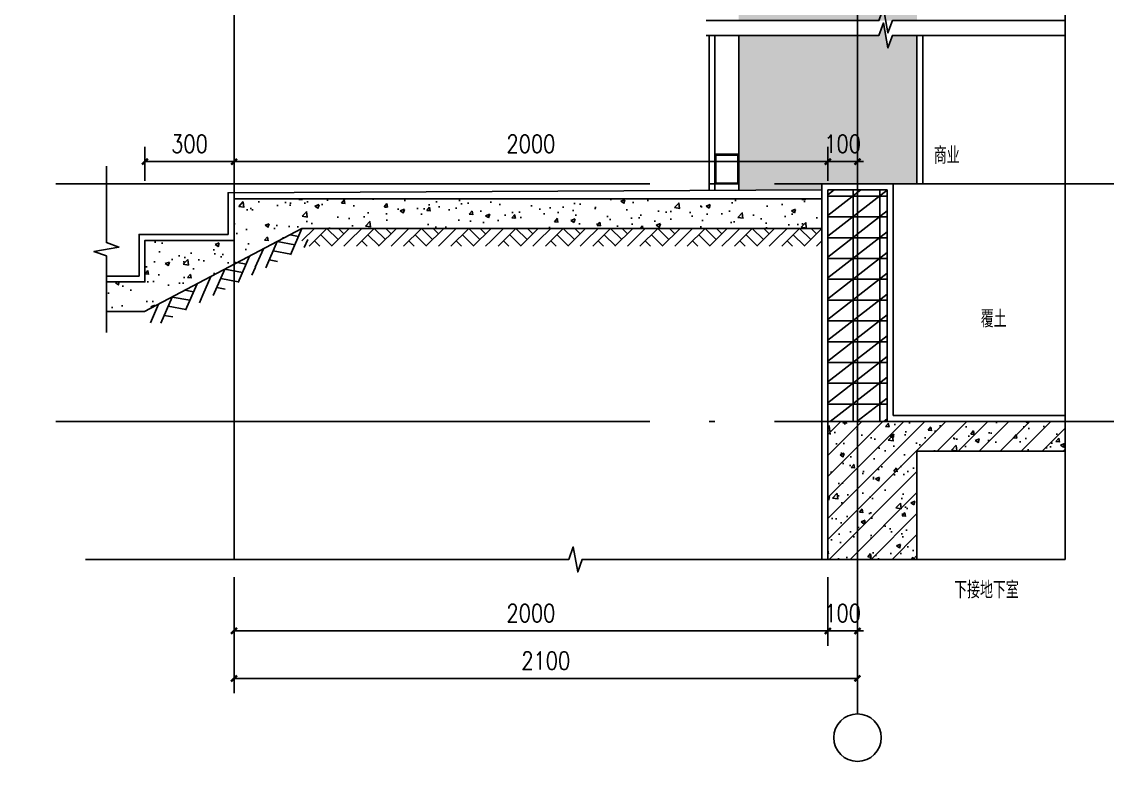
# Model space of a CAD drawing. Extents: x 718358 to 1668613, y -348838 to -159582.
# Drawn here: x 879909 to 883566, y -347046 to -344513 of the extents above; entities that cross this region are included whole.
import ezdxf
from ezdxf.enums import TextEntityAlignment as Align

# ---------------------------------------------------------------- set-up
doc = ezdxf.new("R2010")
doc.units = 0
doc.header["$LTSCALE"] = 1000
doc.linetypes.add('DOTE', pattern=[2.42, 2, -0.2, 0.02, -0.2])
for name, color, linetype in [('AXIS_TEXT', 7, 'Continuous'), ('建-可见线', 7, 'Continuous'), ('建-图例填充', 251, 'Continuous'), ('建-墙体', 2, 'Continuous'), ('建-尺寸', 73, 'Continuous'), ('建-房间名', 7, 'Continuous'), ('建-柱子', 6, 'Continuous'), ('建-符号', 3, 'Continuous'), ('建-轴标', 3, 'Continuous'), ('建-轴网', 14, 'DOTE')]:
    doc.layers.add(name, color=color, linetype=linetype)
doc.styles.add('_TCH_SPACE', font='gt单线西文.shx', dxfattribs={"width": 0.8, "height": 5, "bigfont": 'gt单线中文.shx'})
doc.styles.add('COMPLEX', font='COMPLEX')
doc.styles.add('DIM_FONT', font='SIMPLEX.shx', dxfattribs={"width": 0.8, "bigfont": 'GBCBIG.shx'})
doc.dimstyles.new('DIMN20', dxfattribs={"dimscale": 0.2, "dimtxt": 300, "dimasz": 100, "dimexe": 250, "dimexo": 300, "dimgap": 150, "dimtad": 1, "dimdec": 0, "dimzin": 0, "dimdsep": 46, "dimtxsty": 'DIM_FONT', "dimblk": 'ARCHTICK', "dimcen": 0.09, "dimdle": 1, "dimclrt": 7, "dimazin": 2, "dimtfac": 1, "dimtdec": 0, "dimtix": 1, "dimtmove": 2, "dimatfit": 3, "dimldrblk": 'ARCHTICK', "dimfxl": 1, "dimtolj": 1, "dimtzin": 0, "dimarcsym": 0})
pattern_1 = [(45, (0, 0), (-35.355339, 35.355339), []), (50, (0, 0), (143.452037, -12.550427), [15, -165]), (355, (0, 0), (-27.750267, 150.438427), [12, -132]), (100.4514, (11.95, -1.05), (115.701876, 137.887908), [12.748038, -140.228422]), (46.1842, (0, 40), (213.44821, -33.103803), [22.5, -247.5]), (96.6356, (17.79, 37.24), (186.93254, 194.823574), [19.12206, -210.3426]), (351.1842, (0, 40), (186.93239, 194.82372), [18, -198]), (21, (20, 30), (119.38141, -80.523778), [15, -165]), (326, (20, 30), (48.663066, 145.03001), [12, -132]), (71.4514, (29.95, 23.29), (168.044526, 64.5061), [12.748038, -140.228422]), (37.5, (0, 0), (2.431971, 66.5787708), [0, -130.4, 0, -134, 0, -132.5]), (7.5, (0, 0), (52.6139075, 78.8823424), [0, -76.4, 0, -127.4, 0, -50.5]), (327.5, (-44.6, 0), (106.7644872, -4.5109743), [0, -50, 0, -156, 0, -207]), (317.5, (-64.6, 0), (116.637234, 20.0209965), [0, -65, 0, -103.6, 0, -147])]

# ---------------------------------------------------------------- blocks, each defined once
blk = doc.blocks.new('_AXISO')
blk.add_circle((0, 0), 0.5)
at = {"layer": 'AXIS_TEXT', "style": 'COMPLEX', "width": 1.041667}
blk.add_attdef('A', text='', height=0.56, dxfattribs=at).set_placement((-0.25, -0.28), (0.25, -0.28), align=Align.FIT)
blk = doc.blocks.new('_ArchTick')
at = {"color": 0, "linetype": 'ByBlock', "const_width": 0.4}
blk.add_lwpolyline([(-0.5, -0.5), (0.5, 0.5)], dxfattribs=at)
blk = doc.blocks.new('*D1615')
at = {"layer": 'Defpoints', "color": 0, "transparency": 16777216}
for p in [(880624.5, -346322.9), (882724.5, -346322.9), (882724.5, -346723.6)]:
    blk.add_point(p, dxfattribs=at)
at = {"layer": '建-轴标', "color": 0, "lineweight": -2, "transparency": 16777216}
for p, q in [((880624.5, -346382.9), (880624.5, -346773.6)), ((882724.5, -346382.9), (882724.5, -346773.6)), ((880624.3, -346723.6), (882724.7, -346723.6))]:
    blk.add_line(p, q, dxfattribs=at)
at = {"layer": '建-轴标', "color": 0, "lineweight": -2, "transparency": 16777216, "xscale": 20, "yscale": 20, "zscale": 20, "rotation": 180}
blk.add_blockref('_ArchTick', (880624.5, -346723.6), dxfattribs=at)
at = {"layer": '建-轴标', "color": 0, "lineweight": -2, "transparency": 16777216, "xscale": 20, "yscale": 20, "zscale": 20}
blk.add_blockref('_ArchTick', (882724.5, -346723.6), dxfattribs=at)
at = {"layer": '建-轴标', "color": 7, "transparency": 16777216, "insert": (881674.5, -346663.6), "char_height": 60, "attachment_point": 5, "style": 'DIM_FONT'}
blk.add_mtext('\\A1;2100', dxfattribs=at)
blk = doc.blocks.new('*D1616')
at = {"layer": 'Defpoints', "color": 0, "transparency": 16777216}
for p in [(882624.5, -346322.9), (882724.5, -346322.9), (882724.5, -346563.6)]:
    blk.add_point(p, dxfattribs=at)
at = {"layer": '建-尺寸', "color": 0, "lineweight": -2, "transparency": 16777216}
for p, q in [((882624.5, -346382.9), (882624.5, -346613.6)), ((882724.5, -346382.9), (882724.5, -346613.6)), ((882624.5, -346563.6), (882604.5, -346563.6)), ((882624.5, -346563.6), (882724.5, -346563.6)), ((882724.5, -346563.6), (882744.5, -346563.6))]:
    blk.add_line(p, q, dxfattribs=at)
at = {"layer": '建-尺寸', "color": 0, "lineweight": -2, "transparency": 16777216, "xscale": 20, "yscale": 20, "zscale": 20}
blk.add_blockref('_ArchTick', (882624.5, -346563.6), dxfattribs=at)
at = {"layer": '建-尺寸', "color": 0, "lineweight": -2, "transparency": 16777216, "xscale": 20, "yscale": 20, "zscale": 20, "rotation": 180}
blk.add_blockref('_ArchTick', (882724.5, -346563.6), dxfattribs=at)
at = {"layer": '建-尺寸', "color": 7, "transparency": 16777216, "insert": (882674.5, -346503.6), "char_height": 60, "attachment_point": 5, "style": 'DIM_FONT'}
blk.add_mtext('\\A1;100', dxfattribs=at)
blk = doc.blocks.new('*D1617')
at = {"layer": 'Defpoints', "color": 0, "transparency": 16777216}
for p in [(880624.5, -346322.9), (882624.5, -346322.9), (882624.5, -346563.6)]:
    blk.add_point(p, dxfattribs=at)
at = {"layer": '建-尺寸', "color": 0, "lineweight": -2, "transparency": 16777216}
for p, q in [((880624.5, -346382.9), (880624.5, -346613.6)), ((882624.5, -346382.9), (882624.5, -346613.6)), ((880624.3, -346563.6), (882624.7, -346563.6))]:
    blk.add_line(p, q, dxfattribs=at)
at = {"layer": '建-尺寸', "color": 0, "lineweight": -2, "transparency": 16777216, "xscale": 20, "yscale": 20, "zscale": 20, "rotation": 180}
blk.add_blockref('_ArchTick', (880624.5, -346563.6), dxfattribs=at)
at = {"layer": '建-尺寸', "color": 0, "lineweight": -2, "transparency": 16777216, "xscale": 20, "yscale": 20, "zscale": 20}
blk.add_blockref('_ArchTick', (882624.5, -346563.6), dxfattribs=at)
at = {"layer": '建-尺寸', "color": 7, "transparency": 16777216, "insert": (881624.5, -346503.6), "char_height": 60, "attachment_point": 5, "style": 'DIM_FONT'}
blk.add_mtext('\\A1;2000', dxfattribs=at)
blk = doc.blocks.new('$LinePat$素土夯实')
at = {"color": 0}
for p, q in [((0, -210), (210, 0)), ((120, -300), (420, 0)), ((420, 0), (608, -188)), ((495, -300), (795, 0)), ((615, 0), (705, -90)), ((315, -105), (502, -293)), ((210, -210), (300, -300)), ((705, -300), (795, -210))]:
    blk.add_line(p, q, dxfattribs=at)
blk = doc.blocks.new('*D3409')
at = {"layer": 'Defpoints', "color": 0, "transparency": 16777216}
for p in [(880624.5, -344984), (880324.5, -345108.9), (880624.5, -345108.9)]:
    blk.add_point(p, dxfattribs=at)
at = {"layer": '建-尺寸', "color": 0, "lineweight": -2, "transparency": 16777216}
for p, q in [((880324.5, -345048.9), (880324.5, -344934)), ((880624.5, -345048.9), (880624.5, -344934)), ((880324.3, -344984), (880624.7, -344984))]:
    blk.add_line(p, q, dxfattribs=at)
at = {"layer": '建-尺寸', "color": 0, "lineweight": -2, "transparency": 16777216, "xscale": 20, "yscale": 20, "zscale": 20, "rotation": 180}
blk.add_blockref('_ArchTick', (880324.5, -344984), dxfattribs=at)
at = {"layer": '建-尺寸', "color": 0, "lineweight": -2, "transparency": 16777216, "xscale": 20, "yscale": 20, "zscale": 20}
blk.add_blockref('_ArchTick', (880624.5, -344984), dxfattribs=at)
at = {"layer": '建-尺寸', "color": 7, "transparency": 16777216, "insert": (880474.5, -344924), "char_height": 60, "attachment_point": 5, "style": 'DIM_FONT'}
blk.add_mtext('\\A1;300', dxfattribs=at)
blk = doc.blocks.new('*D3410')
at = {"layer": 'Defpoints', "color": 0, "transparency": 16777216}
for p in [(882624.5, -344984), (880624.5, -345108.9), (882624.5, -345108.9)]:
    blk.add_point(p, dxfattribs=at)
at = {"layer": '建-尺寸', "color": 0, "lineweight": -2, "transparency": 16777216}
for p, q in [((880624.5, -345048.9), (880624.5, -344934)), ((882624.5, -345048.9), (882624.5, -344934)), ((880624.3, -344984), (882624.7, -344984))]:
    blk.add_line(p, q, dxfattribs=at)
at = {"layer": '建-尺寸', "color": 0, "lineweight": -2, "transparency": 16777216, "xscale": 20, "yscale": 20, "zscale": 20, "rotation": 180}
blk.add_blockref('_ArchTick', (880624.5, -344984), dxfattribs=at)
at = {"layer": '建-尺寸', "color": 0, "lineweight": -2, "transparency": 16777216, "xscale": 20, "yscale": 20, "zscale": 20}
blk.add_blockref('_ArchTick', (882624.5, -344984), dxfattribs=at)
at = {"layer": '建-尺寸', "color": 7, "transparency": 16777216, "insert": (881624.5, -344924), "char_height": 60, "attachment_point": 5, "style": 'DIM_FONT'}
blk.add_mtext('\\A1;2000', dxfattribs=at)
blk = doc.blocks.new('*D3411')
at = {"layer": 'Defpoints', "color": 0, "transparency": 16777216}
for p in [(882724.5, -344984), (882624.5, -345108.9), (882724.5, -345108.9)]:
    blk.add_point(p, dxfattribs=at)
at = {"layer": '建-尺寸', "color": 0, "lineweight": -2, "transparency": 16777216}
for p, q in [((882624.5, -345048.9), (882624.5, -344934)), ((882724.5, -345048.9), (882724.5, -344934)), ((882624.5, -344984), (882604.5, -344984)), ((882624.5, -344984), (882724.5, -344984)), ((882724.5, -344984), (882744.5, -344984))]:
    blk.add_line(p, q, dxfattribs=at)
at = {"layer": '建-尺寸', "color": 0, "lineweight": -2, "transparency": 16777216, "xscale": 20, "yscale": 20, "zscale": 20}
blk.add_blockref('_ArchTick', (882624.5, -344984), dxfattribs=at)
at = {"layer": '建-尺寸', "color": 0, "lineweight": -2, "transparency": 16777216, "xscale": 20, "yscale": 20, "zscale": 20, "rotation": 180}
blk.add_blockref('_ArchTick', (882724.5, -344984), dxfattribs=at)
at = {"layer": '建-尺寸', "color": 7, "transparency": 16777216, "insert": (882674.5, -344924), "char_height": 60, "attachment_point": 5, "style": 'DIM_FONT'}
blk.add_mtext('\\A1;100', dxfattribs=at)

msp = doc.modelspace()

# ---------------------------------------------------------------- hatches: boundary and pattern name
at = {"layer": '建-图例填充'}
h = msp.add_hatch(dxfattribs=at)
h.set_pattern_fill('钢筋混凝土', color=256, scale=20, style=0)
h.set_pattern_definition(pattern_1)
h.paths.add_polyline_path([(880374.5, -338857.1), (880332.8, -338855.7), (880374.5, -338854.2), (880374.5, -338808.9), (880224.5, -338808.9), (880224.5, -339298.9), (880374.5, -339298.9)])
h.paths.add_polyline_path([(882924.5, -342108.9), (882324.5, -342108.9), (882324.5, -342158.9), (882924.5, -342158.9)])
h.paths.add_polyline_path([(882924.5, -344558.9), (882841.9, -344558.9), (882827, -344600.9), (882812.2, -344516.9), (882796.9, -344558.9), (882324.5, -344558.9), (882324.5, -345080.3), (882604.5, -345078.9), (882604.5, -345058.9), (882844.5, -345058.9), (882924.5, -345058.9)])
h.paths.add_polyline_path([(880374.5, -339357.1), (880332.8, -339355.7), (880374.5, -339354.2), (880374.5, -339308.9), (880224.5, -339308.9), (880224.5, -340358.9), (880524.5, -340358.9), (880524.5, -340958.9), (880224.5, -340958.9), (880224.5, -341058.9), (880724.5, -341058.9), (880724.5, -340358.9), (882324.5, -340358.9), (882324.5, -341558.9), (882924.5, -341558.9), (882924.5, -340358.9), (883424.5, -340358.9), (883424.5, -340258.9), (880374.5, -340258.9)])
h.paths.add_polyline_path([(882924.5, -341608.9), (882324.5, -341608.9), (882324.5, -342108.9), (882924.5, -342108.9)])
h.paths.add_polyline_path([(882924.5, -342258.9), (883424.5, -342258.9), (883424.5, -342158.9), (880224.5, -342158.9), (880224.5, -342258.9), (880524.5, -342258.9), (880524.5, -342858.9), (880224.5, -342858.9), (880224.5, -342958.9), (880724.5, -342958.9), (880724.5, -342258.9), (882324.5, -342258.9), (882324.5, -342358.9), (882324.5, -343458.9), (882796.9, -343458.9), (882812.2, -343416.9), (882827, -343500.9), (882841.9, -343458.9), (882924.5, -343458.9)])
h.paths.add_polyline_path([(874554.6, -342043.7), (874593.4, -342043.7), (874593.4, -341957.7), (874554.6, -341957.7)], flags=9)
h.paths.add_polyline_path([(874480.6, -342048.9), (874564.3, -342048.9), (874564.3, -341946.9), (874480.6, -341946.9)], flags=9)
h.paths.add_polyline_path([(874435, -342043.7), (874474.3, -342043.7), (874474.3, -341957.7), (874435, -341957.7)], flags=9)
h.paths.add_polyline_path([(874197.5, -342043.7), (874413.6, -342043.7), (874413.6, -341949.2), (874197.5, -341949.2)], flags=9)
h.paths.add_polyline_path([(874406.5, -339695.9), (874775, -339695.9), (874775, -339580.6), (874406.5, -339580.6)], flags=9)
h.paths.add_polyline_path([(874167.7, -339693.7), (874420, -339693.7), (874420, -339599.2), (874167.7, -339599.2)], flags=9)
h.paths.add_polyline_path([(873845.4, -343678.9), (873845.4, -343488.9), (873935.4, -343488.9), (873935.4, -343678.9)], flags=9)
h.paths.add_polyline_path([(873855.4, -340653.9), (873855.4, -340463.9), (873945.4, -340463.9), (873945.4, -340653.9)], flags=9)
h.paths.add_polyline_path([(873845.4, -339360.7), (873845.4, -339207.2), (873935.4, -339207.2), (873935.4, -339360.7)], flags=9)
h.paths.add_polyline_path([(876253.6, -342056.7), (876390, -342056.7), (876390, -341955.8), (876253.6, -341955.8)], flags=9)
h.paths.add_polyline_path([(876974.9, -338603.7), (877219.2, -338603.7), (877219.2, -338504.5), (876974.9, -338504.5)], flags=9)
h.paths.add_polyline_path([(879581.7, -342040.4), (879620.4, -342040.4), (879620.4, -341954.4), (879581.7, -341954.4)], flags=9)
h.paths.add_polyline_path([(879507.6, -342045.5), (879591.4, -342045.5), (879591.4, -341943.5), (879507.6, -341943.5)], flags=9)
h.paths.add_polyline_path([(879462.1, -342040.4), (879501.3, -342040.4), (879501.3, -341954.4), (879462.1, -341954.4)], flags=9)
h.paths.add_polyline_path([(879224.6, -342043.7), (879440.6, -342043.7), (879440.6, -341949.2), (879224.6, -341949.2)], flags=9)
h.paths.add_polyline_path([(879433.5, -339294.6), (879802, -339294.6), (879802, -339179.4), (879433.5, -339179.4)], flags=9)
h.paths.add_polyline_path([(879194.7, -339293.7), (879447, -339293.7), (879447, -339199.2), (879194.7, -339199.2)], flags=9)
h.paths.add_polyline_path([(878872.4, -343728.9), (878872.4, -343538.9), (878962.4, -343538.9), (878962.4, -343728.9)], flags=9)
h.paths.add_polyline_path([(878872.4, -340853.9), (878872.4, -340663.9), (878962.4, -340663.9), (878962.4, -340853.9)], flags=9)
h.paths.add_polyline_path([(878872.4, -338960.7), (878872.4, -338807.2), (878962.4, -338807.2), (878962.4, -338960.7)], flags=9)
h.paths.add_polyline_path([(876721.9, -338684.2), (876834.4, -338684.2), (876834.4, -338589.7), (876721.9, -338589.7)], flags=9)
h.paths.add_polyline_path([(876869, -341145.8), (877119.2, -341145.8), (877119.2, -341040.8), (876869, -341040.8)], flags=9)
h.paths.add_polyline_path([(876914.7, -341032), (877119, -341032), (877119, -340937.5), (876914.7, -340937.5)], flags=9)
h.paths.add_polyline_path([(876744.1, -341032.9), (876938.6, -341032.9), (876938.6, -340929.6), (876744.1, -340929.6)], flags=9)
h.paths.add_polyline_path([(876533.4, -341032), (876765.4, -341032), (876765.4, -340937.5), (876533.4, -340937.5)], flags=9)
h.paths.add_polyline_path([(876475.4, -341028.1), (876553.6, -341028.1), (876553.6, -340933.9), (876475.4, -340933.9)], flags=9)
h.paths.add_polyline_path([(876434.7, -341032), (876496.1, -341032), (876496.1, -340937.5), (876434.7, -340937.5)], flags=9)
h.paths.add_polyline_path([(876634.5, -343467.4), (877220.7, -343467.4), (877220.7, -343362.4), (876634.5, -343362.4)], flags=9)
h.paths.add_polyline_path([(876632.7, -343355.4), (876827.8, -343355.4), (876827.8, -343250.4), (876632.7, -343250.4)], flags=9)
h.paths.add_polyline_path([(875799.6, -341231.3), (877019.4, -341231.3), (877019.4, -341126.3), (875799.6, -341126.3)], flags=9)
h.paths.add_polyline_path([(881380.6, -342056.7), (881517, -342056.7), (881517, -341955.8), (881380.6, -341955.8)], flags=9)
h.paths.add_polyline_path([(882001.9, -340003.7), (882246.2, -340003.7), (882246.2, -339904.5), (882001.9, -339904.5)], flags=25)
h.paths.add_polyline_path([(884608.7, -342043.7), (884647.4, -342043.7), (884647.4, -341957.7), (884608.7, -341957.7)], flags=9)
h.paths.add_polyline_path([(884534.7, -342048.9), (884618.4, -342048.9), (884618.4, -341946.9), (884534.7, -341946.9)], flags=9)
h.paths.add_polyline_path([(884489.1, -342043.7), (884528.4, -342043.7), (884528.4, -341957.7), (884489.1, -341957.7)], flags=9)
h.paths.add_polyline_path([(884251.6, -342043.7), (884467.7, -342043.7), (884467.7, -341949.2), (884251.6, -341949.2)], flags=9)
h.paths.add_polyline_path([(884460.6, -340195.9), (884829.1, -340195.9), (884829.1, -340080.6), (884460.6, -340080.6)], flags=9)
h.paths.add_polyline_path([(884221.8, -340193.7), (884474.1, -340193.7), (884474.1, -340099.2), (884221.8, -340099.2)], flags=9)
h.paths.add_polyline_path([(883899.5, -343678.9), (883899.5, -343488.9), (883989.5, -343488.9), (883989.5, -343678.9)], flags=9)
h.paths.add_polyline_path([(883899.5, -341278.9), (883899.5, -341088.9), (883989.5, -341088.9), (883989.5, -341278.9)], flags=9)
h.paths.add_polyline_path([(883899.5, -340010.7), (883899.5, -339857.2), (883989.5, -339857.2), (883989.5, -340010.7)], flags=9)
h.paths.add_polyline_path([(883899.5, -339526.1), (883899.5, -339381.8), (883989.5, -339381.8), (883989.5, -339526.1)], flags=9)
h.paths.add_polyline_path([(881748.9, -339584.2), (881861.5, -339584.2), (881861.5, -339489.7), (881748.9, -339489.7)], flags=25)
h.paths.add_polyline_path([(884169.4, -348353.8), (884772.5, -348353.8), (884772.5, -348237.5), (884169.4, -348237.5)], flags=9)
h.paths.add_polyline_path([(885219.7, -348038.1), (885452.1, -348038.1), (885452.1, -347948.1), (885219.7, -347948.1)], flags=9)
h.paths.add_polyline_path([(884165.1, -348228.9), (884803.7, -348228.9), (884803.7, -348141), (884165.1, -348141)], flags=9)
h.paths.add_polyline_path([(884138.8, -348146.9), (884816.2, -348146.9), (884816.2, -348059), (884138.8, -348059)], flags=9)
h.paths.add_polyline_path([(885190.5, -347934.9), (885471.8, -347934.9), (885471.8, -347862.9), (885190.5, -347862.9)], flags=9)
h.paths.add_polyline_path([(884140, -347988.8), (884854.9, -347988.8), (884854.9, -347900.9), (884140, -347900.9)], flags=9)
h.paths.add_polyline_path([(883710.3, -348349.3), (884011.7, -348349.3), (884011.7, -348251), (883710.3, -348251)], flags=9)
h.paths.add_polyline_path([(881933.2, -348162.3), (882254.9, -348162.3), (882254.9, -348121.7), (881933.2, -348121.7)], flags=9)
h.paths.add_polyline_path([(885236.9, -348144), (885401.6, -348144), (885401.6, -348034.1), (885236.9, -348034.1)], flags=9)
h.paths.add_polyline_path([(885329.2, -348599.9), (885422.1, -348599.9), (885422.1, -348494.9), (885329.2, -348494.9)], flags=9)
h.paths.add_polyline_path([(885253, -348336.5), (885384.9, -348336.5), (885384.9, -348229.2), (885253, -348229.2)], flags=9)
h.paths.add_polyline_path([(880665.6, -348324.5), (880863.9, -348324.5), (880863.9, -348241.8), (880665.6, -348241.8)], flags=9)
h.paths.add_polyline_path([(880665.4, -348523), (880864.1, -348523), (880864.1, -348439.3), (880665.4, -348439.3)], flags=9)
h.paths.add_polyline_path([(880665.5, -348616.4), (880864, -348616.4), (880864, -348533), (880665.5, -348533)], flags=9)
h.paths.add_polyline_path([(881319.9, -348332.6), (881518.1, -348332.6), (881518.1, -348250.3), (881319.9, -348250.3)], flags=9)
h.paths.add_polyline_path([(881320, -348425.4), (881518, -348425.4), (881518, -348343.8), (881320, -348343.8)], flags=9)
h.paths.add_polyline_path([(880488, -348363.6), (880573.4, -348363.6), (880573.4, -348278.1), (880488, -348278.1)], flags=9)
h.paths.add_polyline_path([(880489.1, -348567.2), (880572.4, -348567.2), (880572.4, -348488), (880489.1, -348488)], flags=9)
h.paths.add_polyline_path([(880665.5, -348432), (880864, -348432), (880864, -348349), (880665.5, -348349)], flags=9)
h.paths.add_polyline_path([(882810.7, -348351.8), (883112.6, -348351.8), (883112.6, -348251.8), (882810.7, -348251.8)], flags=9)
h.paths.add_polyline_path([(882811.1, -348482.3), (883112.2, -348482.3), (883112.2, -348384.8), (882811.1, -348384.8)], flags=9)
h.paths.add_polyline_path([(882811.1, -348618.1), (883112.2, -348618.1), (883112.2, -348520.6), (882811.1, -348520.6)], flags=9)
h.paths.add_polyline_path([(881905.8, -348616.6), (882207.4, -348616.6), (882207.4, -348517.4), (881905.8, -348517.4)], flags=9)
h.paths.add_polyline_path([(881906.8, -348351), (882208.7, -348351), (882208.7, -348251), (881906.8, -348251)], flags=9)
h.paths.add_polyline_path([(881906.1, -348483.3), (882207.1, -348483.3), (882207.1, -348385.8), (881906.1, -348385.8)], flags=9)
h.paths.add_polyline_path([(882425.5, -348200.3), (882954.4, -348200.3), (882954.4, -348109.3), (882425.5, -348109.3)], flags=9)
h.paths.add_polyline_path([(882989.1, -348200.5), (883257.3, -348200.5), (883257.3, -348114.8), (882989.1, -348114.8)], flags=9)
h.paths.add_polyline_path([(882257.3, -348040.7), (883640.3, -348040.7), (883640.3, -347923.6), (882257.3, -347923.6)], flags=9)
h.paths.add_polyline_path([(882272.3, -348112.6), (883572.2, -348112.6), (883572.2, -348039.9), (882272.3, -348039.9)], flags=9)
h.paths.add_polyline_path([(884995.8, -348034.9), (885165.4, -348034.9), (885165.4, -347952.9), (884995.8, -347952.9)], flags=9)
h.paths.add_polyline_path([(884997.8, -348230), (885167.4, -348230), (885167.4, -348148), (884997.8, -348148)], flags=9)
h.paths.add_polyline_path([(884997.8, -348329.6), (885167.4, -348329.6), (885167.4, -348247.6), (884997.8, -348247.6)], flags=9)
h.paths.add_polyline_path([(884997.7, -348536.5), (885167.2, -348536.5), (885167.2, -348454.9), (884997.7, -348454.9)], flags=9)
h.paths.add_polyline_path([(884981.3, -347935.4), (885180, -347935.4), (885180, -347851.7), (884981.3, -347851.7)], flags=9)
h.paths.add_polyline_path([(883710.3, -348550.5), (884011.7, -348550.5), (884011.7, -348452.2), (883710.3, -348452.2)], flags=9)
h.paths.add_polyline_path([(883710.4, -348186.5), (884011.6, -348186.5), (884011.6, -348088.6), (883710.4, -348088.6)], flags=9)
h.paths.add_polyline_path([(883710.3, -347986.7), (884011.7, -347986.7), (884011.7, -347888.4), (883710.3, -347888.4)], flags=9)
h.paths.add_polyline_path([(884997.6, -348130.5), (885167.6, -348130.5), (885167.6, -348047.5), (884997.6, -348047.5)], flags=9)
h.paths.add_polyline_path([(881359.9, -343757.8), (881946.1, -343757.8), (881946.1, -343652.8), (881359.9, -343652.8)], flags=9)
h.paths.add_polyline_path([(881358.6, -343645.8), (881777.2, -343645.8), (881777.2, -343540.8), (881358.6, -343540.8)], flags=9)
h.paths.add_polyline_path([(874986.3, -340466), (875053, -340466), (875053, -340322), (874986.3, -340322)], flags=9)
h.paths.add_polyline_path([(874876.9, -340435.3), (875008.7, -340435.3), (875008.7, -340336.1), (874876.9, -340336.1)], flags=9)
h.paths.add_polyline_path([(874839.7, -340466), (874906.3, -340466), (874906.3, -340322), (874839.7, -340322)], flags=9)
h.paths.add_polyline_path([(874729.1, -340437.7), (874868.9, -340437.7), (874868.9, -340334.3), (874729.1, -340334.3)], flags=9)
h.paths.add_polyline_path([(879936.3, -343303), (880003, -343303), (880003, -343159), (879936.3, -343159)], flags=9)
h.paths.add_polyline_path([(879826.9, -343272.3), (879958.7, -343272.3), (879958.7, -343173.1), (879826.9, -343173.1)], flags=9)
h.paths.add_polyline_path([(879789.7, -343303), (879856.3, -343303), (879856.3, -343159), (879789.7, -343159)], flags=9)
h.paths.add_polyline_path([(879679.1, -343274.7), (879818.9, -343274.7), (879818.9, -343171.3), (879679.1, -343171.3)], flags=9)
h.paths.add_polyline_path([(885238.4, -348473.4), (885328.5, -348473.4), (885328.5, -348377.4), (885238.4, -348377.4)], flags=9)
h.paths.add_polyline_path([(885238.2, -348234), (885397.8, -348234), (885397.8, -348138), (885238.2, -348138)], flags=9)
h.paths.add_polyline_path([(884234.9, -348561.2), (884679.3, -348561.2), (884679.3, -348444), (884234.9, -348444)], flags=9)
h.paths.add_polyline_path([(882324.5, -344508.9), (882924.5, -344508.9), (882924.5, -343508.9), (882324.5, -343508.9)])
h = msp.add_hatch(dxfattribs=at)
h.set_pattern_fill('空心砖', color=256, scale=20, style=0)
h.set_pattern_definition([(0, (0, 0), (0, 70), []), (37.875, (80, 0), (-33.9230555, 43.6153314), []), (90, (80, 0), (-90, 6e-15), [])])
h.paths.add_polyline_path([(880324.5, -340358.9), (880224.5, -340358.9), (880224.5, -340958.9), (880324.5, -340958.9)])
h.paths.add_polyline_path([(880424.5, -341058.9), (880224.5, -341058.9), (880224.5, -341558.9), (880424.5, -341558.9)])
h.paths.add_polyline_path([(880424.5, -341608.9), (880224.5, -341608.9), (880224.5, -342158.9), (880424.5, -342158.9)])
h.paths.add_polyline_path([(880324.5, -342258.9), (880224.5, -342258.9), (880224.5, -342858.9), (880324.5, -342858.9)])
h.paths.add_polyline_path([(882824.5, -345078.9), (882624.5, -345078.9), (882624.5, -345858.9), (882824.5, -345858.9)])
h = msp.add_hatch(dxfattribs=at)
h.set_pattern_fill('混凝土', color=256, scale=20, style=0)
h.set_pattern_definition([(50, (0, 0), (143.452037, -12.550427), [15, -165]), (355, (0, 0), (-27.750267, 150.438427), [12, -132]), (100.4514, (11.95, -1.05), (115.701876, 137.887908), [12.748038, -140.228422]), (46.1842, (0, 40), (213.44821, -33.103803), [22.5, -247.5]), (96.6356, (17.79, 37.24), (186.93254, 194.823574), [19.12206, -210.3426]), (351.1842, (0, 40), (186.93239, 194.82372), [18, -198]), (21, (20, 30), (119.38141, -80.523778), [15, -165]), (326, (20, 30), (48.663066, 145.03001), [12, -132]), (71.4514, (29.95, 23.29), (168.044526, 64.5061), [12.748038, -140.228422]), (37.5, (0, 0), (2.431971, 66.5787708), [0, -130.4, 0, -134, 0, -132.5]), (7.5, (0, 0), (52.6139075, 78.8823424), [0, -76.4, 0, -127.4, 0, -50.5]), (327.5, (-44.6, 0), (106.7644872, -4.5109743), [0, -50, 0, -156, 0, -207]), (317.5, (-64.6, 0), (116.637234, 20.0209965), [0, -65, 0, -103.6, 0, -147])])
h.paths.add_polyline_path([(882604.5, -345208.9), (882604.5, -345108.9), (880624.5, -345108.9), (880624.5, -345248.9), (880324.5, -345248.9), (880324.5, -345388.9), (880194.5, -345388.9), (880194.5, -345488.9), (880323.3, -345488.9), (880853.3, -345208.9)])
h = msp.add_hatch(dxfattribs=at)
h.set_pattern_fill('钢筋混凝土', color=256, scale=20, style=0)
h.set_pattern_definition(pattern_1)
h.paths.add_polyline_path([(882924.5, -345958.9), (883424.5, -345958.9), (883424.5, -345858.9), (882624.5, -345858.9), (882624.5, -346322.9), (882924.5, -346322.9)])

# ---------------------------------------------------------------- linework, layer by layer
at = {"layer": '建-可见线'}
for p, q in [((882224.5, -344558.9), (882224.5, -345058.9)), ((882244.5, -344558.9), (882244.5, -345080.7)), ((882944.5, -344558.9), (882944.5, -345058.9)), ((882224.5, -345058.9), (882224.5, -345080.8)), ((882844.5, -345058.9), (882844.5, -345838.9)), ((882604.5, -345078.9), (882604.5, -346322.9)), ((882844.5, -345838.9), (883424.5, -345838.9))]:
    msp.add_line(p, q, dxfattribs=at)
for points in [[(882244.5, -344958.9), (882324.5, -344958.9), (882324.5, -345058.9), (882244.5, -345058.9)], [(882247.5, -344961.9), (882321.5, -344961.9), (882321.5, -345055.9), (882247.5, -345055.9)]]:
    msp.add_lwpolyline(points, close=True, dxfattribs=at)
msp.add_lwpolyline([(883424.5, -345058.9), (882844.5, -345058.9), (882844.5, -345058.9), (882604.5, -345058.9), (882604.5, -345078.9), (880604.5, -345088.9), (880604.5, -345228.9), (880304.5, -345228.9), (880304.5, -345368.9), (880194.5, -345368.9)], dxfattribs=at)
at = {"layer": '建-墙体'}
for p, q in [((882624.5, -345078.9), (882624.5, -345858.9)), ((882824.5, -345078.9), (882624.5, -345078.9)), ((882824.5, -345078.9), (882824.5, -345858.9)), ((882824.5, -345858.9), (882624.5, -345858.9))]:
    msp.add_line(p, q, dxfattribs=at)
for points in [[(882604.5, -345108.9), (880624.5, -345108.9), (880624.5, -345248.9), (880324.5, -345248.9), (880324.5, -345388.9), (880194.5, -345388.9)], [(880194.5, -345488.9), (880323.3, -345488.9), (880853.3, -345208.9), (882604.5, -345208.9)]]:
    msp.add_lwpolyline(points, dxfattribs=at)
at = {"layer": '建-柱子'}
for p, q in [((882324.5, -344558.9), (882324.5, -345080.4)), ((882924.5, -344558.9), (882924.5, -345058.9))]:
    msp.add_line(p, q, dxfattribs=at)
for points in [[(882624.5, -346322.9), (882624.5, -345858.9), (883424.5, -345858.9)], [(882924.5, -346322.9), (882924.5, -345958.9), (883424.5, -345958.9)]]:
    msp.add_lwpolyline(points, dxfattribs=at)
at = {"layer": '建-符号'}
for points in [[(883424.5, -346322.9), (883424.5, -342528.4), (883382.5, -342513.1), (883466.5, -342498.3), (883424.5, -342483.4), (883424.5, -338688.9)], [(882214.3, -344508.9), (882796.9, -344508.9), (882812.2, -344466.9), (882827, -344550.9), (882841.9, -344508.9), (883424.5, -344508.9)], [(882214.3, -344558.9), (882796.9, -344558.9), (882812.2, -344516.9), (882827, -344600.9), (882841.9, -344558.9), (883424.5, -344558.9)], [(880194.5, -345558.9), (880194.5, -345301.4), (880152.5, -345286.2), (880236.5, -345271.4), (880194.5, -345256.4), (880194.5, -344998.9)], [(880124.5, -346322.9), (881752, -346322.9), (881767.3, -346280.9), (881782.1, -346364.9), (881797, -346322.9), (883424.5, -346322.9)]]:
    msp.add_lwpolyline(points, dxfattribs=at)
at = {"layer": '建-轴标'}
msp.add_line((882724.5, -346322.9), (882724.5, -346842.9), dxfattribs=at)
at = {"layer": '建-轴网', "linetype": 'DOTE'}
for p, q in [((880624.5, -346322.9), (880624.5, -338598.9)), ((882724.5, -346322.9), (882724.5, -338598.9)), ((880024.5, -345058.9), (883624.5, -345058.9)), ((880024.5, -345858.9), (883624.5, -345858.9))]:
    msp.add_line(p, q, dxfattribs=at)

# ---------------------------------------------------------------- block references
at = {"layer": '建-图例填充', "xscale": 0.2513276238261048, "yscale": 0.2, "zscale": 0.2, "rotation": 27.84757825979801}
for p in [(880676.6, -345302.3), (880500, -345395.6), (880323.3, -345488.9)]:
    msp.add_blockref('$LinePat$素土夯实', p, dxfattribs=at)
at = {"layer": '建-图例填充', "xscale": 0.2002469509686572, "yscale": 0.2, "zscale": 0.2}
for p in [(880853.3, -345208.9), (881012.5, -345208.9), (881171.7, -345208.9), (881330.9, -345208.9), (881490.1, -345208.9), (881649.3, -345208.9), (881808.5, -345208.9), (881967.7, -345208.9), (882126.9, -345208.9), (882286.1, -345208.9), (882445.3, -345208.9)]:
    msp.add_blockref('$LinePat$素土夯实', p, dxfattribs=at)
at = {"layer": '建-轴标', "xscale": 160, "yscale": 160, "zscale": 160}
msp.add_blockref('_AXISO', (882724.5, -346922.9), dxfattribs=at)

# ---------------------------------------------------------------- texts
at = {"layer": '建-房间名', "style": '_TCH_SPACE', "width": 0.8}
for s, p in [('商业', (882981.5, -344991.5)), ('覆土', (883139.7, -345542)), ('下接地下室', (883050, -346454.2))]:
    msp.add_text(s, height=57.32, dxfattribs=at).set_placement(p)

# ---------------------------------------------------------------- dimensions: what is measured, and where the dimension line sits
at = {"layer": '建-尺寸'}
for p1, p2, distance, picture, middle in [((880324.5, -345108.9), (880624.5, -345108.9), 124.9, '*D3409', (880474.5, -344924)), ((880624.5, -345108.9), (882624.5, -345108.9), 124.9, '*D3410', (881624.5, -344924)), ((882624.5, -345108.9), (882724.5, -345108.9), 124.9, '*D3411', (882674.5, -344924)), ((880624.5, -346322.9), (882624.5, -346322.9), -240.7, '*D1617', (881624.5, -346503.6)), ((882624.5, -346322.9), (882724.5, -346322.9), -240.7, '*D1616', (882674.5, -346503.6))]:
    dim = msp.add_aligned_dim(p1=p1, p2=p2, distance=distance, dimstyle='DIMN20', dxfattribs=at)
    dim.commit()
    dim.dimension.update_dxf_attribs({"geometry": picture, "text_midpoint": middle})
at = {"layer": '建-轴标'}
dim = msp.add_aligned_dim(p1=(880624.5, -346322.9), p2=(882724.5, -346322.9), distance=-400.7, dimstyle='DIMN20', dxfattribs=at)
dim.commit()
dim.dimension.update_dxf_attribs({"geometry": '*D1615', "text_midpoint": (881674.5, -346663.6)})

doc.saveas('drawing.dxf')
